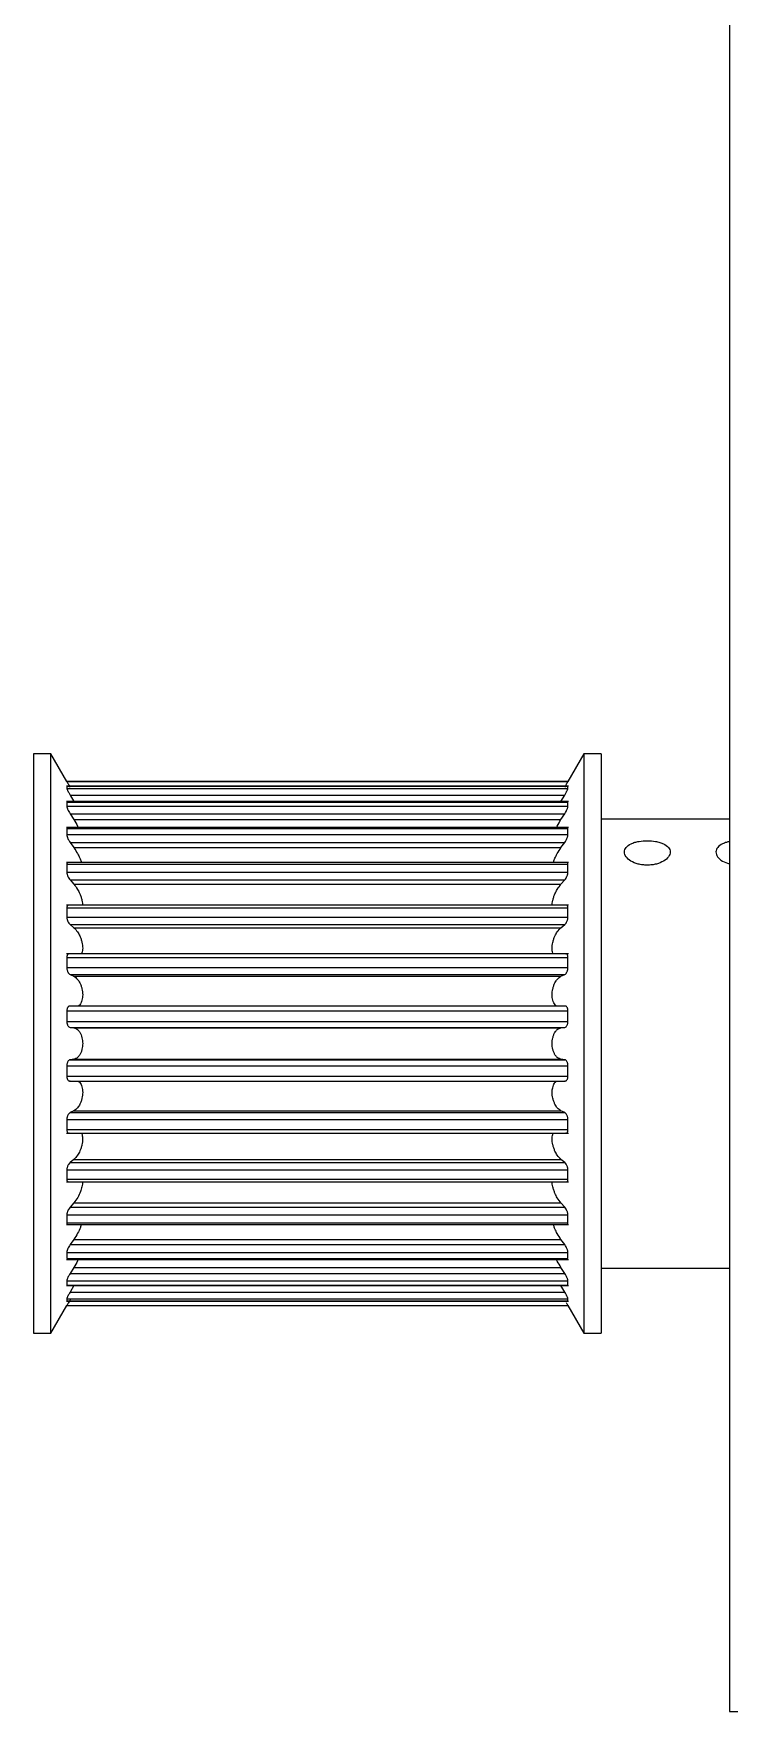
# Model space of a CAD drawing. Header units: millimetres. Extents: x -898 to -44, y -703 to 190.
# Drawn here: x -364.5 to -326.5, y 4.4 to 96.1 of the extents above; entities that cross this region are included whole.
import ezdxf

# ---------------------------------------------------------------- set-up
doc = ezdxf.new("R2010")
doc.units = ezdxf.units.MM

msp = doc.modelspace()

# ---------------------------------------------------------------- linework, layer by layer
at = {"color": 7, "linetype": 'Continuous', "lineweight": 25}
for p, q in [((-326.54, 137.878), (-326.54, 4.401)), ((-363.59, 56.706), (-364.54, 56.706)), ((-364.54, 56.706), (-364.54, 25.069)), ((-362.724, 55.206), (-363.59, 56.706)), ((-363.59, 25.069), (-363.59, 56.706)), ((-334.49, 56.706), (-335.356, 55.206)), ((-333.54, 56.706), (-334.49, 56.706)), ((-334.49, 56.706), (-334.49, 25.069)), ((-333.54, 56.706), (-333.54, 25.069)), ((-335.356, 55.206), (-362.724, 55.206)), ((-362.724, 55.206), (-362.724, 55.203)), ((-362.724, 55.203), (-335.356, 55.203)), ((-335.356, 55.203), (-335.356, 55.206)), ((-335.33, 54.956), (-362.749, 54.956)), ((-335.33, 54.106), (-362.749, 54.106)), ((-362.724, 54.95), (-362.724, 54.83)), ((-362.724, 54.95), (-335.356, 54.95)), ((-362.724, 54.83), (-335.356, 54.83)), ((-362.724, 54.083), (-362.724, 53.848)), ((-362.724, 54.083), (-335.356, 54.083)), ((-362.549, 54.463), (-362.341, 54.114)), ((-362.549, 54.463), (-335.531, 54.463)), ((-362.341, 54.114), (-335.74, 54.114)), ((-335.74, 54.114), (-335.531, 54.463)), ((-335.356, 54.83), (-335.356, 54.95)), ((-335.356, 53.848), (-335.356, 54.083)), ((-362.724, 53.848), (-335.356, 53.848)), ((-362.549, 53.443), (-362.341, 53.119)), ((-362.549, 53.443), (-335.531, 53.443)), ((-335.74, 53.119), (-335.531, 53.443)), ((-335.33, 52.693), (-362.749, 52.693)), ((-362.724, 52.639), (-362.724, 52.299)), ((-362.724, 52.639), (-335.356, 52.639)), ((-362.724, 52.299), (-335.356, 52.299)), ((-362.341, 53.119), (-335.74, 53.119)), ((-335.356, 52.299), (-335.356, 52.639)), ((-326.54, 53.15), (-333.54, 53.15)), ((-362.549, 51.874), (-362.341, 51.591)), ((-362.549, 51.874), (-335.531, 51.874)), ((-362.341, 51.591), (-335.74, 51.591)), ((-335.74, 51.591), (-335.531, 51.874)), ((-335.33, 50.776), (-362.749, 50.776)), ((-362.724, 50.681), (-362.724, 50.252)), ((-362.724, 50.681), (-335.356, 50.681)), ((-335.356, 50.252), (-335.356, 50.681)), ((-362.724, 50.252), (-335.356, 50.252)), ((-362.549, 49.824), (-362.341, 49.594)), ((-362.549, 49.824), (-335.531, 49.824)), ((-362.341, 49.594), (-335.74, 49.594)), ((-335.74, 49.594), (-335.531, 49.824)), ((-335.33, 48.441), (-362.749, 48.441)), ((-362.724, 48.296), (-362.724, 47.795)), ((-362.724, 48.296), (-335.356, 48.296)), ((-362.724, 47.795), (-335.356, 47.795)), ((-335.356, 47.795), (-335.356, 48.296)), ((-362.549, 47.384), (-362.341, 47.217)), ((-362.549, 47.384), (-335.531, 47.384)), ((-362.341, 47.217), (-335.74, 47.217)), ((-335.74, 47.217), (-335.531, 47.384)), ((-335.33, 45.788), (-362.749, 45.788)), ((-362.724, 45.586), (-362.724, 45.036)), ((-362.724, 45.586), (-335.356, 45.586)), ((-362.724, 45.036), (-335.356, 45.036)), ((-335.356, 45.036), (-335.356, 45.586)), ((-362.549, 44.66), (-362.341, 44.563)), ((-362.549, 44.66), (-335.531, 44.66)), ((-362.341, 44.563), (-335.74, 44.563)), ((-335.74, 44.563), (-335.531, 44.66)), ((-362.724, 42.672), (-362.724, 42.096)), ((-362.724, 42.672), (-335.356, 42.672)), ((-335.507, 42.934), (-362.573, 42.934)), ((-335.356, 42.096), (-335.356, 42.672)), ((-362.724, 42.096), (-335.356, 42.096)), ((-362.549, 41.772), (-362.341, 41.749)), ((-362.549, 41.772), (-335.531, 41.772)), ((-362.341, 41.749), (-335.74, 41.749)), ((-335.74, 41.749), (-335.531, 41.772)), ((-362.724, 39.679), (-362.724, 39.104)), ((-362.724, 39.679), (-335.356, 39.679)), ((-362.341, 40.026), (-362.549, 40.004)), ((-362.549, 40.004), (-335.531, 40.004)), ((-362.341, 40.026), (-335.74, 40.026)), ((-335.531, 40.004), (-335.74, 40.026)), ((-335.356, 39.104), (-335.356, 39.679)), ((-362.724, 39.104), (-335.356, 39.104)), ((-362.573, 38.841), (-335.507, 38.841)), ((-362.724, 36.739), (-362.724, 36.189)), ((-362.724, 36.739), (-335.356, 36.739)), ((-362.341, 37.212), (-362.549, 37.115)), ((-362.549, 37.115), (-335.531, 37.115)), ((-362.341, 37.212), (-335.74, 37.212)), ((-335.531, 37.115), (-335.74, 37.212)), ((-335.356, 36.189), (-335.356, 36.739)), ((-362.751, 35.987), (-335.332, 35.987)), ((-362.724, 36.189), (-335.356, 36.189)), ((-362.724, 33.98), (-362.724, 33.48)), ((-362.724, 33.98), (-335.356, 33.98)), ((-362.341, 34.558), (-362.549, 34.391)), ((-362.549, 34.391), (-335.531, 34.391)), ((-362.341, 34.558), (-335.74, 34.558)), ((-335.531, 34.391), (-335.74, 34.558)), ((-335.356, 33.48), (-335.356, 33.98)), ((-362.751, 33.335), (-335.332, 33.335)), ((-362.724, 33.48), (-335.356, 33.48)), ((-362.341, 32.181), (-362.549, 31.951)), ((-362.341, 32.181), (-335.74, 32.181)), ((-335.531, 31.951), (-335.74, 32.181)), ((-362.724, 31.524), (-362.724, 31.094)), ((-362.724, 31.524), (-335.356, 31.524)), ((-362.549, 31.951), (-335.531, 31.951)), ((-335.356, 31.094), (-335.356, 31.524)), ((-362.751, 30.999), (-335.332, 30.999)), ((-362.724, 31.094), (-335.356, 31.094)), ((-362.724, 29.476), (-362.724, 29.136)), ((-362.724, 29.476), (-335.356, 29.476)), ((-362.341, 30.185), (-362.549, 29.902)), ((-362.549, 29.902), (-335.531, 29.902)), ((-362.341, 30.185), (-335.74, 30.185)), ((-335.531, 29.902), (-335.74, 30.185)), ((-335.356, 29.136), (-335.356, 29.476)), ((-362.751, 29.083), (-335.332, 29.083)), ((-362.724, 29.136), (-335.356, 29.136)), ((-362.341, 28.656), (-362.549, 28.333)), ((-362.341, 28.656), (-335.74, 28.656)), ((-335.531, 28.333), (-335.74, 28.656)), ((-333.54, 28.625), (-326.54, 28.625)), ((-362.751, 27.669), (-335.332, 27.669)), ((-362.724, 27.928), (-362.724, 27.692)), ((-362.724, 27.928), (-335.356, 27.928)), ((-362.724, 27.692), (-335.356, 27.692)), ((-362.549, 28.333), (-335.531, 28.333)), ((-362.341, 27.662), (-362.549, 27.312)), ((-362.341, 27.662), (-335.74, 27.662)), ((-335.531, 27.312), (-335.74, 27.662)), ((-335.356, 27.692), (-335.356, 27.928)), ((-362.751, 26.82), (-335.332, 26.82)), ((-362.724, 26.945), (-362.724, 26.825)), ((-362.724, 26.945), (-335.356, 26.945)), ((-362.724, 26.825), (-335.356, 26.825)), ((-362.549, 27.312), (-335.531, 27.312)), ((-335.356, 26.825), (-335.356, 26.945)), ((-363.59, 25.069), (-362.724, 26.569)), ((-362.724, 26.572), (-362.724, 26.569)), ((-362.724, 26.572), (-335.356, 26.572)), ((-362.724, 26.569), (-335.356, 26.569)), ((-335.356, 26.569), (-335.356, 26.572)), ((-335.356, 26.569), (-334.49, 25.069)), ((-364.54, 25.069), (-363.59, 25.069)), ((-334.49, 25.069), (-333.54, 25.069)), ((-326.54, 4.401), (-317.54, 4.401))]:
    msp.add_line(p, q, dxfattribs=at)
for points, knots in [([(-362.724, 55.203), (-362.724, 55.202), (-362.722, 55.199), (-362.713, 55.181), (-362.699, 55.155), (-362.685, 55.129), (-362.677, 55.116)], [0, 0, 0, 0, 0.235095, 0.47862, 0.732905, 1, 1, 1, 1]), ([(-362.677, 55.116), (-362.669, 55.101), (-362.651, 55.069), (-362.608, 54.994), (-362.573, 54.931), (-362.549, 54.891)], [0, 0, 0, 0, 0.235198, 0.500149, 1, 1, 1, 1]), ([(-335.531, 54.891), (-335.507, 54.934), (-335.464, 55.011), (-335.415, 55.096), (-335.387, 55.148), (-335.369, 55.179), (-335.358, 55.198), (-335.357, 55.201), (-335.356, 55.203)], [0, 0, 0, 0, 0.2901704, 0.5077489, 0.6432007, 0.7696489, 0.8881533, 1, 1, 1, 1]), ([(-362.724, 54.83), (-362.723, 54.825), (-362.722, 54.814), (-362.711, 54.783), (-362.694, 54.741), (-362.665, 54.678), (-362.617, 54.583), (-362.574, 54.507), (-362.549, 54.463)], [0, 0, 0, 0, 0.111498, 0.229867, 0.356393, 0.492126, 0.710188, 1, 1, 1, 1]), ([(-335.531, 54.463), (-335.507, 54.507), (-335.464, 54.583), (-335.415, 54.678), (-335.387, 54.741), (-335.369, 54.783), (-335.358, 54.813), (-335.357, 54.825), (-335.356, 54.83)], [0, 0, 0, 0, 0.2901704, 0.5077489, 0.6432007, 0.7696489, 0.8881533, 1, 1, 1, 1]), ([(-362.724, 53.848), (-362.723, 53.839), (-362.722, 53.82), (-362.711, 53.779), (-362.694, 53.728), (-362.665, 53.657), (-362.617, 53.556), (-362.574, 53.484), (-362.549, 53.443)], [0, 0, 0, 0, 0.111498, 0.229867, 0.356393, 0.492126, 0.710188, 1, 1, 1, 1]), ([(-335.531, 53.443), (-335.507, 53.484), (-335.464, 53.556), (-335.415, 53.657), (-335.387, 53.728), (-335.369, 53.779), (-335.358, 53.82), (-335.357, 53.839), (-335.356, 53.848)], [0, 0, 0, 0, 0.29017, 0.507749, 0.643201, 0.769649, 0.888153, 1, 1, 1, 1]), ([(-362.692, 52.692), (-362.699, 52.691), (-362.711, 52.689), (-362.722, 52.671), (-362.723, 52.649), (-362.724, 52.639)], [0, 0, 0, 0, 0.339431, 0.677584, 1, 1, 1, 1]), ([(-362.724, 52.299), (-362.723, 52.287), (-362.722, 52.261), (-362.711, 52.212), (-362.694, 52.154), (-362.665, 52.078), (-362.617, 51.976), (-362.574, 51.911), (-362.549, 51.874)], [0, 0, 0, 0, 0.111498, 0.229867, 0.356393, 0.492126, 0.710188, 1, 1, 1, 1]), ([(-362.341, 53.119), (-362.27, 53.005), (-362.185, 52.868), (-362.113, 52.718), (-362.101, 52.693)], [0, 0, 0, 0, 0.829655, 1, 1, 1, 1]), ([(-335.98, 52.693), (-335.968, 52.717), (-335.896, 52.867), (-335.811, 53.004), (-335.74, 53.119)], [0, 0, 0, 0, 0.164914, 1, 1, 1, 1]), ([(-335.531, 51.874), (-335.507, 51.911), (-335.464, 51.976), (-335.415, 52.078), (-335.387, 52.154), (-335.369, 52.211), (-335.358, 52.261), (-335.357, 52.287), (-335.356, 52.299)], [0, 0, 0, 0, 0.29017, 0.507749, 0.643201, 0.769649, 0.888153, 1, 1, 1, 1]), ([(-335.356, 52.639), (-335.357, 52.649), (-335.359, 52.67), (-335.369, 52.69), (-335.383, 52.689), (-335.39, 52.688)], [0, 0, 0, 0, 0.319992, 0.655852, 1, 1, 1, 1]), ([(-362.341, 51.591), (-362.272, 51.487), (-362.156, 51.313), (-362.024, 51.043), (-361.957, 50.874), (-361.934, 50.796), (-361.928, 50.776)], [0, 0, 0, 0, 0.4340118, 0.7276436, 0.929695, 1, 1, 1, 1]), ([(-336.152, 50.776), (-336.147, 50.795), (-336.125, 50.871), (-336.059, 51.039), (-335.926, 51.311), (-335.809, 51.486), (-335.74, 51.591)], [0, 0, 0, 0, 0.064695, 0.266941, 0.563166, 1, 1, 1, 1]), ([(-331.028, 50.633), (-330.941, 50.636), (-330.77, 50.642), (-330.453, 50.706), (-330.112, 50.847), (-329.839, 51.087), (-329.745, 51.358), (-329.845, 51.609), (-330.077, 51.78), (-330.339, 51.882), (-330.632, 51.952), (-331.027, 51.983), (-331.422, 51.952), (-331.715, 51.883), (-331.978, 51.781), (-332.21, 51.609), (-332.31, 51.359), (-332.217, 51.088), (-331.944, 50.847), (-331.603, 50.706), (-331.286, 50.642), (-331.115, 50.636), (-331.028, 50.633)], [0, 0, 0, 0, 0.032749, 0.064555, 0.125161, 0.185787, 0.249925, 0.312356, 0.374795, 0.409526, 0.441936, 0.499866, 0.557816, 0.590236, 0.624978, 0.687456, 0.749928, 0.814081, 0.874716, 0.935357, 0.967201, 1, 1, 1, 1]), ([(-326.54, 51.919), (-326.596, 51.907), (-326.735, 51.877), (-326.977, 51.78), (-327.211, 51.61), (-327.31, 51.358), (-327.216, 51.089), (-326.951, 50.845), (-326.676, 50.749), (-326.54, 50.702)], [0, 0, 0, 0, 0.064015, 0.158798, 0.329253, 0.499692, 0.674715, 0.840143, 1, 1, 1, 1]), ([(-362.669, 50.776), (-362.678, 50.775), (-362.694, 50.772), (-362.711, 50.752), (-362.722, 50.722), (-362.723, 50.695), (-362.724, 50.681)], [0, 0, 0, 0, 0.275194, 0.532081, 0.772812, 1, 1, 1, 1]), ([(-335.356, 50.681), (-335.357, 50.695), (-335.358, 50.722), (-335.37, 50.751), (-335.385, 50.771), (-335.4, 50.774), (-335.406, 50.775)], [0, 0, 0, 0, 0.2399392, 0.4946668, 0.766945, 1, 1, 1, 1]), ([(-362.724, 50.252), (-362.723, 50.236), (-362.722, 50.205), (-362.711, 50.15), (-362.694, 50.088), (-362.665, 50.01), (-362.617, 49.912), (-362.574, 49.856), (-362.549, 49.824)], [0, 0, 0, 0, 0.111498, 0.229867, 0.356393, 0.492126, 0.710188, 1, 1, 1, 1]), ([(-362.341, 49.594), (-362.272, 49.506), (-362.156, 49.358), (-362.023, 49.099), (-361.945, 48.894), (-361.896, 48.721), (-361.866, 48.567), (-361.861, 48.48), (-361.859, 48.441)], [0, 0, 0, 0, 0.300936, 0.504535, 0.644634, 0.775366, 0.897854, 1, 1, 1, 1]), ([(-336.221, 48.441), (-336.219, 48.478), (-336.215, 48.564), (-336.186, 48.716), (-336.137, 48.889), (-336.06, 49.095), (-335.925, 49.356), (-335.809, 49.505), (-335.74, 49.594)], [0, 0, 0, 0, 0.098057, 0.22074, 0.351609, 0.491814, 0.697169, 1, 1, 1, 1]), ([(-335.531, 49.824), (-335.507, 49.856), (-335.464, 49.912), (-335.415, 50.01), (-335.387, 50.088), (-335.369, 50.149), (-335.358, 50.205), (-335.357, 50.236), (-335.356, 50.252)], [0, 0, 0, 0, 0.29017, 0.507749, 0.643201, 0.769649, 0.888153, 1, 1, 1, 1]), ([(-362.672, 48.432), (-362.68, 48.426), (-362.695, 48.414), (-362.712, 48.381), (-362.722, 48.342), (-362.724, 48.311), (-362.724, 48.296)], [0, 0, 0, 0, 0.2773917, 0.5351224, 0.7751745, 1, 1, 1, 1]), ([(-362.724, 47.795), (-362.723, 47.778), (-362.722, 47.742), (-362.711, 47.683), (-362.694, 47.619), (-362.665, 47.544), (-362.617, 47.453), (-362.574, 47.409), (-362.549, 47.384)], [0, 0, 0, 0, 0.111498, 0.229867, 0.356393, 0.492126, 0.710188, 1, 1, 1, 1]), ([(-335.531, 47.384), (-335.507, 47.409), (-335.464, 47.453), (-335.415, 47.544), (-335.387, 47.619), (-335.369, 47.682), (-335.358, 47.742), (-335.357, 47.778), (-335.356, 47.795)], [0, 0, 0, 0, 0.29017, 0.507749, 0.643201, 0.769649, 0.888153, 1, 1, 1, 1]), ([(-335.356, 48.296), (-335.357, 48.312), (-335.358, 48.344), (-335.369, 48.384), (-335.387, 48.417), (-335.403, 48.428), (-335.411, 48.434)], [0, 0, 0, 0, 0.226563, 0.467091, 0.724191, 1, 1, 1, 1]), ([(-362.341, 47.217), (-362.272, 47.148), (-362.156, 47.033), (-362.022, 46.796), (-361.945, 46.599), (-361.896, 46.424), (-361.866, 46.257), (-361.855, 46.102), (-361.865, 45.96), (-361.887, 45.852), (-361.911, 45.804), (-361.918, 45.788)], [0, 0, 0, 0, 0.229506, 0.384779, 0.491624, 0.591325, 0.68474, 0.772907, 0.861299, 0.954876, 1, 1, 1, 1]), ([(-336.162, 45.788), (-336.169, 45.802), (-336.192, 45.849), (-336.214, 45.955), (-336.226, 46.096), (-336.216, 46.252), (-336.186, 46.418), (-336.137, 46.594), (-336.06, 46.792), (-335.925, 47.031), (-335.809, 47.148), (-335.74, 47.217)], [0, 0, 0, 0, 0.04199, 0.135412, 0.223585, 0.311985, 0.405569, 0.505398, 0.612348, 0.768996, 1, 1, 1, 1]), ([(-362.647, 45.778), (-362.657, 45.771), (-362.675, 45.758), (-362.697, 45.723), (-362.712, 45.682), (-362.722, 45.636), (-362.724, 45.603), (-362.724, 45.586)], [0, 0, 0, 0, 0.231659, 0.446212, 0.644781, 0.828784, 1, 1, 1, 1]), ([(-362.724, 45.036), (-362.723, 45.018), (-362.722, 44.979), (-362.711, 44.919), (-362.694, 44.857), (-362.665, 44.786), (-362.617, 44.707), (-362.574, 44.677), (-362.549, 44.66)], [0, 0, 0, 0, 0.111498, 0.229867, 0.356393, 0.492126, 0.710188, 1, 1, 1, 1]), ([(-335.356, 45.586), (-335.357, 45.604), (-335.358, 45.64), (-335.369, 45.689), (-335.387, 45.732), (-335.418, 45.773), (-335.466, 45.797), (-335.509, 45.779), (-335.531, 45.769)], [0, 0, 0, 0, 0.11148, 0.229831, 0.356336, 0.492048, 0.744048, 1, 1, 1, 1]), ([(-335.531, 44.66), (-335.507, 44.677), (-335.464, 44.707), (-335.415, 44.786), (-335.387, 44.857), (-335.369, 44.919), (-335.358, 44.979), (-335.357, 45.018), (-335.356, 45.036)], [0, 0, 0, 0, 0.29017, 0.507749, 0.643201, 0.769649, 0.888153, 1, 1, 1, 1]), ([(-362.341, 44.563), (-362.272, 44.517), (-362.156, 44.439), (-362.022, 44.235), (-361.945, 44.054), (-361.896, 43.885), (-361.866, 43.717), (-361.855, 43.555), (-361.865, 43.398), (-361.894, 43.249), (-361.944, 43.115), (-362.01, 42.998), (-362.069, 42.956), (-362.099, 42.934)], [0, 0, 0, 0, 0.180556, 0.302712, 0.386769, 0.465206, 0.538697, 0.608059, 0.677599, 0.751218, 0.829749, 0.913882, 1, 1, 1, 1]), ([(-335.981, 42.934), (-336.01, 42.955), (-336.069, 42.996), (-336.135, 43.111), (-336.185, 43.245), (-336.215, 43.393), (-336.226, 43.549), (-336.216, 43.711), (-336.186, 43.879), (-336.137, 44.049), (-336.06, 44.232), (-335.925, 44.438), (-335.809, 44.517), (-335.74, 44.563)], [0, 0, 0, 0, 0.083895, 0.16795, 0.246386, 0.319875, 0.389237, 0.458776, 0.532394, 0.610924, 0.695056, 0.818282, 1, 1, 1, 1]), ([(-362.549, 42.931), (-362.574, 42.932), (-362.611, 42.934), (-362.652, 42.899), (-362.685, 42.852), (-362.716, 42.778), (-362.722, 42.705), (-362.724, 42.672)], [0, 0, 0, 0, 0.2891607, 0.4333856, 0.5667108, 0.8014182, 1, 1, 1, 1]), ([(-335.356, 42.672), (-335.357, 42.69), (-335.358, 42.729), (-335.369, 42.784), (-335.387, 42.836), (-335.417, 42.89), (-335.465, 42.935), (-335.508, 42.932), (-335.531, 42.931)], [0, 0, 0, 0, 0.111483, 0.229836, 0.356344, 0.492059, 0.728637, 1, 1, 1, 1]), ([(-362.724, 42.096), (-362.723, 42.077), (-362.722, 42.038), (-362.711, 41.979), (-362.694, 41.921), (-362.665, 41.858), (-362.617, 41.794), (-362.574, 41.78), (-362.549, 41.772)], [0, 0, 0, 0, 0.111498, 0.229867, 0.356393, 0.492126, 0.710188, 1, 1, 1, 1]), ([(-362.341, 41.749), (-362.272, 41.727), (-362.156, 41.69), (-362.022, 41.528), (-361.945, 41.37), (-361.896, 41.215), (-361.866, 41.054), (-361.855, 40.891), (-361.865, 40.728), (-361.894, 40.566), (-361.944, 40.41), (-362.021, 40.25), (-362.155, 40.086), (-362.271, 40.049), (-362.341, 40.026)], [0, 0, 0, 0, 0.148139, 0.248363, 0.317328, 0.381682, 0.441978, 0.498887, 0.555942, 0.616343, 0.680775, 0.749802, 0.850906, 1, 1, 1, 1]), ([(-335.74, 40.026), (-335.809, 40.048), (-335.924, 40.085), (-336.058, 40.248), (-336.135, 40.405), (-336.185, 40.561), (-336.215, 40.722), (-336.226, 40.885), (-336.216, 41.048), (-336.186, 41.21), (-336.137, 41.366), (-336.06, 41.525), (-335.925, 41.69), (-335.809, 41.727), (-335.74, 41.749)], [0, 0, 0, 0, 0.148139, 0.248363, 0.317328, 0.381682, 0.441978, 0.498887, 0.555942, 0.616343, 0.680775, 0.749802, 0.850906, 1, 1, 1, 1]), ([(-335.531, 41.772), (-335.507, 41.78), (-335.464, 41.794), (-335.415, 41.858), (-335.387, 41.921), (-335.369, 41.978), (-335.358, 42.038), (-335.357, 42.077), (-335.356, 42.096)], [0, 0, 0, 0, 0.29017, 0.507749, 0.643201, 0.769649, 0.888153, 1, 1, 1, 1]), ([(-362.549, 40.004), (-362.574, 39.996), (-362.617, 39.981), (-362.665, 39.917), (-362.694, 39.855), (-362.711, 39.797), (-362.722, 39.738), (-362.723, 39.698), (-362.724, 39.679)], [0, 0, 0, 0, 0.29017, 0.507749, 0.643201, 0.769649, 0.888153, 1, 1, 1, 1]), ([(-335.356, 39.679), (-335.357, 39.698), (-335.358, 39.737), (-335.369, 39.797), (-335.387, 39.855), (-335.415, 39.917), (-335.464, 39.981), (-335.507, 39.996), (-335.531, 40.004)], [0, 0, 0, 0, 0.111498, 0.229867, 0.356393, 0.492126, 0.710188, 1, 1, 1, 1]), ([(-362.724, 39.104), (-362.723, 39.085), (-362.722, 39.046), (-362.711, 38.991), (-362.694, 38.939), (-362.665, 38.888), (-362.617, 38.841), (-362.574, 38.843), (-362.549, 38.844)], [0, 0, 0, 0, 0.111498, 0.229867, 0.356393, 0.492126, 0.710188, 1, 1, 1, 1]), ([(-362.105, 38.841), (-362.07, 38.817), (-361.984, 38.758), (-361.907, 38.578), (-361.866, 38.382), (-361.855, 38.223), (-361.866, 38.06), (-361.895, 37.894), (-361.943, 37.727), (-362.02, 37.544), (-362.155, 37.337), (-362.272, 37.258), (-362.341, 37.212)], [0, 0, 0, 0, 0.098964, 0.247455, 0.322846, 0.393852, 0.462826, 0.535217, 0.612141, 0.694251, 0.820497, 1, 1, 1, 1]), ([(-335.74, 37.212), (-335.809, 37.258), (-335.924, 37.336), (-336.058, 37.54), (-336.135, 37.722), (-336.185, 37.891), (-336.215, 38.058), (-336.229, 38.26), (-336.196, 38.5), (-336.106, 38.733), (-336.015, 38.806), (-335.971, 38.841)], [0, 0, 0, 0, 0.179838, 0.301509, 0.385231, 0.463356, 0.536555, 0.605641, 0.725734, 0.868259, 1, 1, 1, 1]), ([(-335.531, 38.844), (-335.507, 38.843), (-335.464, 38.841), (-335.415, 38.888), (-335.387, 38.939), (-335.369, 38.991), (-335.358, 39.046), (-335.357, 39.085), (-335.356, 39.104)], [0, 0, 0, 0, 0.29017, 0.507749, 0.643201, 0.769649, 0.888153, 1, 1, 1, 1]), ([(-362.549, 37.115), (-362.574, 37.098), (-362.617, 37.069), (-362.665, 36.989), (-362.694, 36.919), (-362.711, 36.857), (-362.722, 36.796), (-362.723, 36.758), (-362.724, 36.739)], [0, 0, 0, 0, 0.29017, 0.507749, 0.643201, 0.769649, 0.888153, 1, 1, 1, 1]), ([(-335.356, 36.739), (-335.357, 36.758), (-335.358, 36.796), (-335.369, 36.857), (-335.387, 36.919), (-335.415, 36.989), (-335.464, 37.069), (-335.507, 37.098), (-335.531, 37.115)], [0, 0, 0, 0, 0.111498, 0.229867, 0.356393, 0.492126, 0.710188, 1, 1, 1, 1]), ([(-362.724, 36.189), (-362.723, 36.171), (-362.722, 36.135), (-362.711, 36.086), (-362.694, 36.043), (-362.665, 36.005), (-362.617, 35.978), (-362.574, 35.996), (-362.549, 36.006)], [0, 0, 0, 0, 0.111498, 0.229867, 0.356393, 0.492126, 0.710188, 1, 1, 1, 1]), ([(-361.922, 35.987), (-361.911, 35.964), (-361.887, 35.908), (-361.866, 35.793), (-361.857, 35.657), (-361.867, 35.509), (-361.897, 35.351), (-361.944, 35.182), (-362.021, 34.983), (-362.154, 34.743), (-362.273, 34.626), (-362.341, 34.558)], [0, 0, 0, 0, 0.06367, 0.15304, 0.237656, 0.318564, 0.409315, 0.505326, 0.607308, 0.774144, 1, 1, 1, 1]), ([(-335.74, 34.558), (-335.809, 34.627), (-335.924, 34.742), (-336.058, 34.979), (-336.135, 35.177), (-336.185, 35.352), (-336.215, 35.518), (-336.226, 35.669), (-336.216, 35.804), (-336.195, 35.912), (-336.171, 35.966), (-336.161, 35.987)], [0, 0, 0, 0, 0.2296202, 0.3849703, 0.4918684, 0.5916194, 0.6850799, 0.7732908, 0.8541917, 0.9405408, 1, 1, 1, 1]), ([(-335.531, 36.006), (-335.507, 35.996), (-335.464, 35.978), (-335.415, 36.005), (-335.387, 36.043), (-335.369, 36.086), (-335.358, 36.135), (-335.357, 36.171), (-335.356, 36.189)], [0, 0, 0, 0, 0.29017, 0.507749, 0.643201, 0.769649, 0.888153, 1, 1, 1, 1]), ([(-362.549, 34.391), (-362.574, 34.366), (-362.617, 34.323), (-362.665, 34.232), (-362.694, 34.156), (-362.711, 34.093), (-362.722, 34.033), (-362.723, 33.998), (-362.724, 33.98)], [0, 0, 0, 0, 0.29017, 0.507749, 0.643201, 0.769649, 0.888153, 1, 1, 1, 1]), ([(-335.356, 33.98), (-335.357, 33.998), (-335.358, 34.033), (-335.369, 34.093), (-335.387, 34.156), (-335.415, 34.232), (-335.464, 34.323), (-335.507, 34.366), (-335.531, 34.391)], [0, 0, 0, 0, 0.111498, 0.229867, 0.356393, 0.492126, 0.710188, 1, 1, 1, 1]), ([(-362.724, 33.48), (-362.723, 33.464), (-362.722, 33.431), (-362.711, 33.391), (-362.694, 33.358), (-362.678, 33.347), (-362.669, 33.341)], [0, 0, 0, 0, 0.226563, 0.467091, 0.724191, 1, 1, 1, 1]), ([(-361.862, 33.335), (-361.863, 33.29), (-361.867, 33.205), (-361.902, 33.023), (-361.988, 32.775), (-362.139, 32.446), (-362.269, 32.275), (-362.341, 32.181)], [0, 0, 0, 0, 0.113792, 0.217182, 0.422398, 0.682706, 1, 1, 1, 1]), ([(-335.74, 32.181), (-335.809, 32.269), (-335.924, 32.417), (-336.058, 32.676), (-336.135, 32.881), (-336.184, 33.054), (-336.215, 33.208), (-336.219, 33.295), (-336.221, 33.335)], [0, 0, 0, 0, 0.300936, 0.504535, 0.644634, 0.775366, 0.897854, 1, 1, 1, 1]), ([(-335.411, 33.341), (-335.403, 33.347), (-335.387, 33.358), (-335.369, 33.391), (-335.358, 33.431), (-335.357, 33.464), (-335.356, 33.48)], [0, 0, 0, 0, 0.275168, 0.532045, 0.772785, 1, 1, 1, 1]), ([(-362.549, 31.951), (-362.574, 31.919), (-362.617, 31.864), (-362.665, 31.765), (-362.694, 31.688), (-362.711, 31.626), (-362.722, 31.57), (-362.723, 31.539), (-362.724, 31.524)], [0, 0, 0, 0, 0.29017, 0.507749, 0.643201, 0.769649, 0.888153, 1, 1, 1, 1]), ([(-335.356, 31.524), (-335.357, 31.539), (-335.358, 31.57), (-335.369, 31.626), (-335.387, 31.687), (-335.415, 31.765), (-335.464, 31.864), (-335.507, 31.919), (-335.531, 31.951)], [0, 0, 0, 0, 0.111498, 0.229867, 0.356393, 0.492126, 0.710188, 1, 1, 1, 1]), ([(-362.724, 31.094), (-362.723, 31.081), (-362.722, 31.054), (-362.711, 31.024), (-362.695, 31.004), (-362.681, 31.002), (-362.674, 31.001)], [0, 0, 0, 0, 0.239939, 0.494667, 0.766945, 1, 1, 1, 1]), ([(-361.932, 30.999), (-361.949, 30.947), (-362.001, 30.79), (-362.143, 30.49), (-362.27, 30.294), (-362.341, 30.185)], [0, 0, 0, 0, 0.181878, 0.5458, 1, 1, 1, 1]), ([(-335.74, 30.185), (-335.809, 30.288), (-335.925, 30.462), (-336.057, 30.732), (-336.123, 30.901), (-336.146, 30.979), (-336.152, 30.999)], [0, 0, 0, 0, 0.434012, 0.727644, 0.929695, 1, 1, 1, 1]), ([(-335.407, 31.001), (-335.4, 31.002), (-335.385, 31.004), (-335.369, 31.024), (-335.358, 31.053), (-335.357, 31.081), (-335.356, 31.094)], [0, 0, 0, 0, 0.233431, 0.5051, 0.759702, 1, 1, 1, 1]), ([(-362.549, 29.902), (-362.574, 29.864), (-362.617, 29.799), (-362.665, 29.697), (-362.694, 29.621), (-362.711, 29.564), (-362.722, 29.514), (-362.723, 29.489), (-362.724, 29.476)], [0, 0, 0, 0, 0.29017, 0.507749, 0.643201, 0.769649, 0.888153, 1, 1, 1, 1]), ([(-335.356, 29.476), (-335.357, 29.489), (-335.358, 29.514), (-335.369, 29.564), (-335.387, 29.621), (-335.415, 29.697), (-335.464, 29.799), (-335.507, 29.864), (-335.531, 29.902)], [0, 0, 0, 0, 0.111498, 0.229867, 0.356393, 0.492126, 0.710188, 1, 1, 1, 1]), ([(-362.104, 29.083), (-362.113, 29.062), (-362.183, 28.913), (-362.268, 28.775), (-362.341, 28.656)], [0, 0, 0, 0, 0.136888, 1, 1, 1, 1]), ([(-335.74, 28.656), (-335.81, 28.77), (-335.895, 28.908), (-335.968, 29.057), (-335.98, 29.083)], [0, 0, 0, 0, 0.829655, 1, 1, 1, 1]), ([(-362.549, 28.333), (-362.574, 28.291), (-362.617, 28.219), (-362.665, 28.118), (-362.694, 28.047), (-362.711, 27.997), (-362.722, 27.956), (-362.723, 27.937), (-362.724, 27.928)], [0, 0, 0, 0, 0.29017, 0.507749, 0.643201, 0.769649, 0.888153, 1, 1, 1, 1]), ([(-335.356, 27.928), (-335.357, 27.937), (-335.358, 27.955), (-335.369, 27.996), (-335.387, 28.047), (-335.415, 28.118), (-335.464, 28.219), (-335.507, 28.291), (-335.531, 28.333)], [0, 0, 0, 0, 0.111498, 0.229867, 0.356393, 0.492126, 0.710188, 1, 1, 1, 1]), ([(-362.549, 27.312), (-362.574, 27.269), (-362.617, 27.193), (-362.665, 27.097), (-362.694, 27.035), (-362.711, 26.993), (-362.722, 26.962), (-362.723, 26.951), (-362.724, 26.945)], [0, 0, 0, 0, 0.29017, 0.507749, 0.643201, 0.769649, 0.888153, 1, 1, 1, 1]), ([(-362.549, 26.885), (-362.574, 26.841), (-362.617, 26.765), (-362.665, 26.679), (-362.694, 26.627), (-362.711, 26.596), (-362.722, 26.577), (-362.723, 26.574), (-362.724, 26.572)], [0, 0, 0, 0, 0.29017, 0.507749, 0.643201, 0.769649, 0.888153, 1, 1, 1, 1]), ([(-335.356, 26.945), (-335.357, 26.951), (-335.358, 26.962), (-335.369, 26.993), (-335.387, 27.034), (-335.415, 27.097), (-335.464, 27.193), (-335.507, 27.269), (-335.531, 27.312)], [0, 0, 0, 0, 0.111498, 0.229867, 0.356393, 0.492126, 0.710188, 1, 1, 1, 1]), ([(-335.356, 26.572), (-335.357, 26.575), (-335.359, 26.579), (-335.376, 26.609), (-335.401, 26.655), (-335.425, 26.698), (-335.437, 26.72)], [0, 0, 0, 0, 0.223916, 0.462985, 0.72074, 1, 1, 1, 1])]:
    msp.add_open_spline(points, degree=3, knots=knots, dxfattribs=at)

doc.saveas('drawing.dxf')
